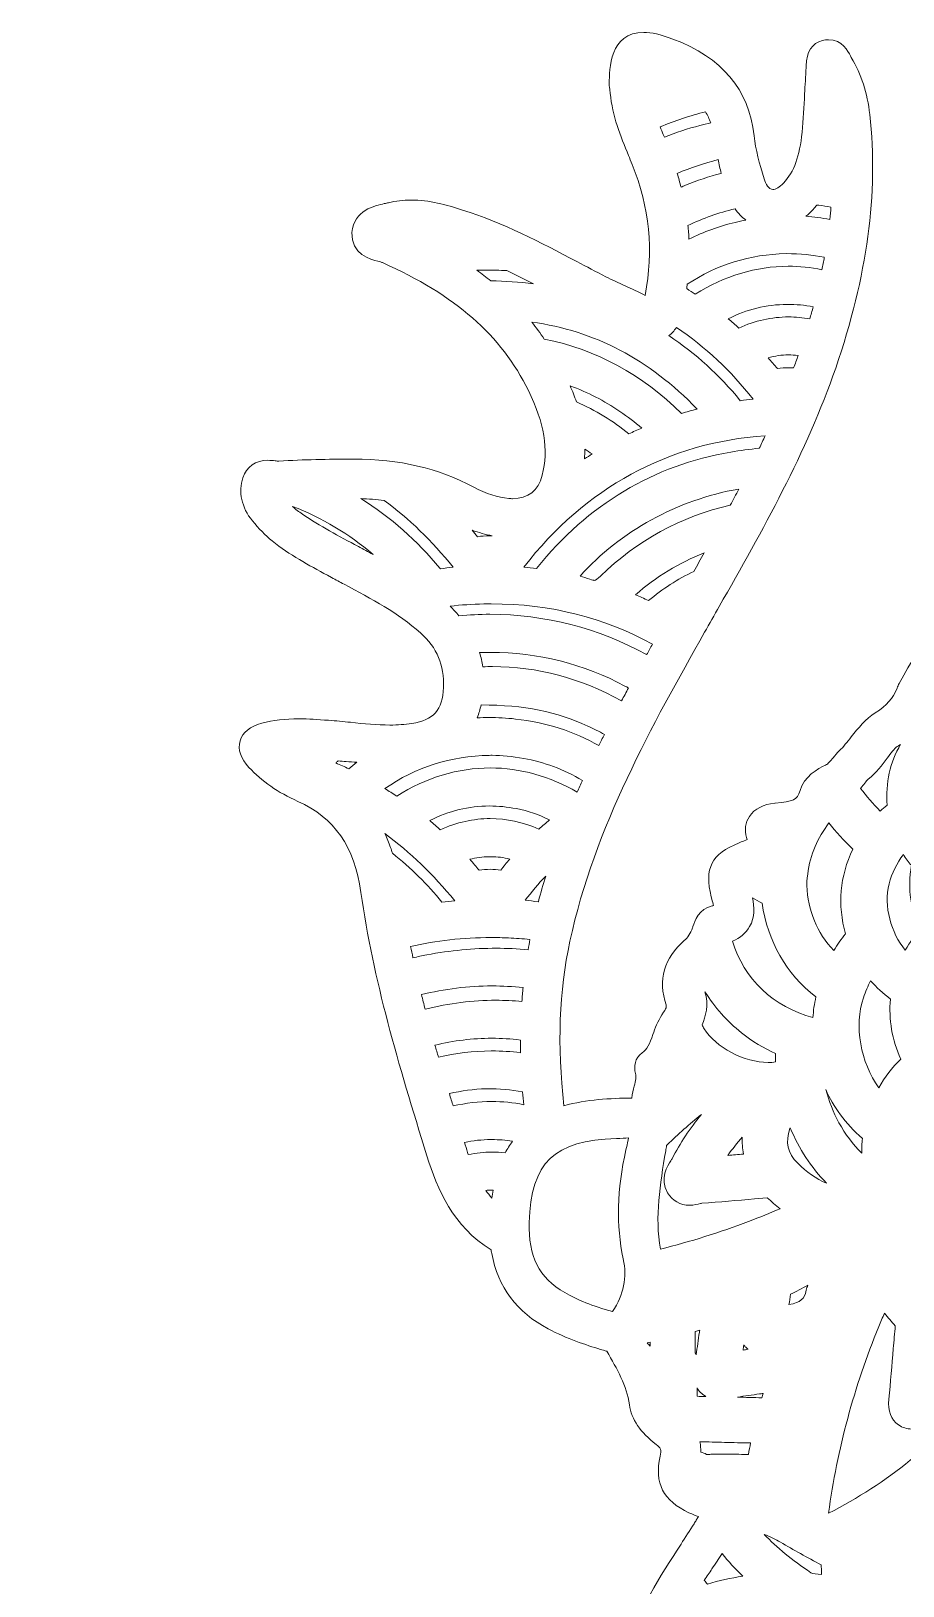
# Model space of a CAD drawing. Extents: x 49 to 1950, y -754 to -246.
# Drawn here: x 531.8 to 650, y -458.7 to -247.9 of the extents above; entities that cross this region are included whole.
import ezdxf

# ---------------------------------------------------------------- set-up
doc = ezdxf.new("R2010")
doc.units = 0
doc.header["$MEASUREMENT"] = 0
doc.layers.add('Layer 1', color=7, linetype='Continuous')

# ---------------------------------------------------------------- blocks, each defined once
blk = doc.blocks.new('block 5')
at = {"layer": 'Layer 1', "lineweight": 0}
for points, knots in [([(978.17, -557.34), (977.96, -554.13), (977.74, -550.8), (977.78, -547.57), (977.87, -540.64), (975.53, -534.43), (970.65, -528.6), (966.19, -523.27), (961.87, -517.65), (957.7, -512.22), (953.68, -506.98), (949.53, -501.57), (945.22, -496.39), (943.99, -494.9), (942.7, -493.43), (941.45, -492.01), (939.05, -489.26), (936.56, -486.43), (934.45, -483.46), (931.73, -479.62), (928.85, -477.04), (925.38, -475.32), (919.06, -472.19), (911.75, -469.9), (903.03, -468.31), (899.55, -467.68), (898.19, -466.64), (897.24, -463.88), (895.85, -459.86), (893.5, -456.38), (891.23, -453.02), (890.4, -451.8), (889.55, -450.54), (888.76, -449.28), (893.21, -447.79), (894.31, -445.78), (893.84, -440.54), (893.81, -440.25), (893.83, -440.05), (894.28, -439.73), (897.02, -437.72), (898.02, -434.92), (898.69, -432.18), (899.65, -428.2), (901.01, -426.55), (903.67, -426.07), (904.63, -425.89), (905.47, -425.53), (906.22, -425.21), (906.37, -425.15), (906.52, -425.08), (906.67, -425.02), (912.74, -422.5), (916.07, -418.62), (916.88, -413.14), (922.02, -409.96), (924.18, -404.8), (925.49, -400.66), (929.12, -389.13), (932.81, -376.81), (934.64, -364.08), (935.48, -358.18), (938.13, -354.47), (942.96, -352.4), (945.65, -351.25), (947.95, -349.65), (949.8, -347.65), (950.86, -346.49), (951.24, -345.34), (950.93, -344.21), (950.62, -343.08), (949.68, -342.27), (948.14, -341.82), (946.58, -341.35), (944.94, -341.14), (942.95, -341.14), (941.65, -341.14), (940.36, -341.23), (939.12, -341.32), (939.12, -341.32), (938.84, -341.34), (938.84, -341.34), (937.86, -341.41), (936.88, -341.5), (935.9, -341.58), (933.77, -341.76), (931.58, -341.94), (929.45, -341.98), (929.36, -341.99), (929.28, -341.99), (929.2, -341.99), (927.11, -341.99), (925.56, -341.49), (924.59, -340.51), (923.71, -339.62), (923.27, -338.27), (923.28, -336.5), (923.3, -333.74), (924.25, -331.53), (926.18, -329.76), (928.59, -327.54), (931.45, -325.83), (934.18, -324.31), (935.27, -323.7), (936.4, -323.11), (937.5, -322.53), (940.76, -320.82), (944.14, -319.05), (947.14, -316.56), (948.5, -315.43), (950.36, -313.6), (950.74, -310.74), (950.81, -310.22), (951.03, -308.63), (949.97, -307.42), (949.27, -306.62), (948.24, -306.22), (946.88, -306.22), (945.51, -306.22), (944.16, -306.15), (942.72, -306.07), (941.5, -306), (940.24, -305.93), (938.98, -305.91), (938.47, -305.91), (937.97, -305.9), (937.47, -305.9), (931.82, -305.9), (925.21, -306.37), (918.99, -309.87), (918.13, -310.35), (917.06, -310.74), (915.7, -311.08), (915.09, -311.23), (914.5, -311.31), (913.96, -311.31), (910.67, -311.31), (909.87, -308.51), (909.69, -306.85), (909.6, -306.02), (909.59, -305.25), (909.65, -304.55), (910.23, -297.88), (913.52, -292.14), (920.3, -285.92), (921, -285.27), (921.84, -284.71), (922.73, -284.13), (923.98, -283.3), (925.27, -282.45), (926.39, -281.23), (928.13, -280.96), (929.64, -280.25), (931, -279.61), (931.78, -279.24), (932.52, -278.9), (933.25, -278.65), (936.1, -277.69), (935.9, -275.7), (935.68, -274.9), (935.27, -273.37), (934.16, -272.39), (932.76, -272.29), (931.3, -271.35), (929.64, -270.9), (927.69, -270.9), (926.87, -270.9), (925.97, -270.98), (924.95, -271.15), (919.13, -272.13), (913.98, -274.73), (909.01, -277.24), (909.01, -277.24), (908.36, -277.57), (908.36, -277.57), (906.94, -278.28), (905.53, -279.03), (904.16, -279.75), (901.52, -281.13), (898.8, -282.56), (896.05, -283.78), (895.63, -281.24), (895.27, -278.56), (895.46, -275.87), (895.79, -271.07), (897.4, -266.69), (898.94, -263.04), (900.53, -259.25), (901.07, -256.02), (900.63, -252.87), (900.42, -251.39), (899.94, -247.94), (896.55, -247.94), (895.82, -247.94), (894.99, -248.1), (893.8, -248.49), (892.82, -248.81), (891.69, -249.2), (890.6, -249.69), (885.21, -252.17), (882.22, -255.87), (881.45, -261.02), (881.13, -263.2), (880.6, -265.49), (879.84, -268.01), (879.63, -268.69), (879.24, -269.42), (878.74, -269.42), (878.59, -269.42), (878.02, -269.35), (877.22, -268.48), (875.8, -266.95), (875.06, -264.95), (874.75, -261.81), (874.58, -260.02), (874.45, -258.17), (874.33, -256.39), (874.24, -255.06), (874.14, -253.7), (874.03, -252.37), (874.03, -252.33), (874.03, -252.29), (874.03, -252.24), (874.06, -249.95), (872.64, -249.3), (871.79, -249.13), (871.59, -249.08), (871.39, -249.06), (871.18, -249.06), (869.56, -249.06), (868.78, -250.33), (868.48, -250.8), (868.45, -250.84), (868.43, -250.88), (868.4, -250.92), (866.86, -253.27), (865.91, -256.02), (865.58, -259.07), (864.28, -270.99), (866.2, -283.44), (871.46, -297.13), (875.48, -307.61), (881.07, -317.42), (886.47, -326.9), (887.26, -328.29), (888.05, -329.68), (888.84, -331.08), (894.68, -341.42), (900.7, -352.52), (904.45, -364.5), (907.34, -373.73), (908.19, -383.27), (907.04, -393.62), (903.91, -392.71), (900.72, -392.59), (897.79, -392.54), (897.79, -392.4), (897.78, -392.26), (897.77, -392.11), (897.7, -390.45), (897.63, -388.73), (896.93, -387.28), (896.07, -385.49), (895.07, -383.59), (893.95, -381.64), (893.23, -380.38), (893.18, -379.77), (893.34, -378.86), (893.37, -378.74), (893.41, -378.56), (893.46, -378.38), (893.67, -377.57), (893.96, -376.45), (893.41, -375.34), (891.66, -371.77), (889.65, -369), (887.26, -366.86), (887.15, -366.77), (886.87, -366.51), (886.73, -366.36), (886.73, -366.35), (886.74, -366.34), (886.74, -366.33), (887.18, -363.82), (887.45, -362.3), (886.71, -360.85), (885.98, -359.41), (884.59, -358.71), (882.28, -357.55), (882.27, -357.54), (882.26, -357.53), (882.25, -357.53), (882.61, -356.01), (882.2, -354.97), (881.78, -354.35), (880.72, -352.8), (878.78, -352.62), (878.15, -352.56), (878.15, -352.56), (877.93, -352.53), (877.93, -352.53), (875.72, -352.33), (875.38, -352.15), (875.08, -351.06), (874.52, -348.99), (872.46, -347.63), (870.82, -347.07), (870.74, -346.98), (870.64, -346.81), (870.56, -346.69), (870.32, -346.3), (870.02, -345.81), (869.49, -345.45), (868.7, -344.92), (868.08, -344.08), (867.42, -343.18), (866.65, -342.14), (865.77, -340.95), (864.49, -340.11), (863.31, -339.33), (862.71, -338.88), (862.33, -338.1), (861.83, -337.08), (861.3, -336.08), (860.79, -335.11), (860.43, -334.43), (860.05, -333.73), (859.71, -333.04), (857.84, -329.38), (854.97, -327.52), (851.18, -327.52), (850.51, -327.52), (849.81, -327.58), (849.09, -327.7), (846.91, -328.06), (844.64, -328.23), (842.15, -328.23), (839.22, -328.23), (836.11, -328), (832.06, -327.48), (831.54, -327.41), (831.01, -327.34), (830.48, -327.25), (833.08, -327.12), (835.71, -326.83), (838.34, -325.98), (844.99, -323.84), (847.92, -318.97), (846.61, -312.27), (844.57, -301.89), (839.27, -293.05), (834.88, -286.51), (834.88, -286.51), (834.85, -286.46), (834.85, -286.46), (833.14, -283.91), (831.37, -281.27), (828.62, -279.29), (826.45, -277.73), (824.21, -276.93), (821.99, -276.93), (819.69, -276.93), (817.42, -277.78), (815.25, -279.45), (814.72, -279.85), (814.22, -280.27), (813.73, -280.68), (812.89, -281.37), (812.11, -282.02), (811.28, -282.55), (811.06, -282.7), (810.83, -282.86), (810.59, -283.03), (810.49, -283.1), (810.37, -283.19), (810.25, -283.28), (810.25, -283.24), (810.26, -283.21), (810.27, -283.17), (810.36, -282.79), (810.45, -282.39), (810.5, -281.97), (810.55, -281.6), (810.6, -281.22), (810.65, -280.85), (811.14, -277.11), (811.64, -273.25), (811.05, -269.27), (810.45, -265.17), (807.88, -262.62), (804.35, -262.62), (802.98, -262.62), (801.53, -263.02), (800.05, -263.8), (798.4, -264.67), (796.98, -265.76), (795.61, -266.81), (795.15, -267.16), (794.69, -267.52), (794.22, -267.86), (791.88, -269.58), (790.66, -269.94), (790.05, -269.94), (789.7, -269.94), (788.63, -269.94), (787.12, -265.7), (787.01, -265.38), (786.9, -265.06), (786.79, -264.75), (786.02, -262.55), (785.22, -260.27), (783.81, -258.17), (781.98, -255.45), (779.79, -254.88), (778.27, -254.88), (777.04, -254.88), (775.77, -255.23), (774.39, -255.96), (770.82, -257.83), (768.41, -260.92), (767, -265.39), (766.25, -267.8), (764.62, -269.2), (761.71, -269.94), (759.53, -270.49), (757.43, -270.76), (755.31, -270.76), (754.06, -270.76), (752.8, -270.66), (751.55, -270.47), (746.89, -269.76), (744.47, -267.82), (743.45, -264), (742.63, -260.95), (740.66, -258.45), (737.42, -256.37), (735.86, -255.36), (734.33, -254.85), (732.88, -254.85), (731.2, -254.85), (728.78, -255.55), (726.81, -258.85), (725.75, -260.64), (725.06, -262.52), (724.4, -264.34), (724.24, -264.78), (724.08, -265.21), (723.92, -265.65), (722.29, -269.95), (721.29, -269.95), (720.96, -269.95), (720.11, -269.95), (718.71, -269.24), (716.79, -267.84), (716.29, -267.48), (715.81, -267.11), (715.3, -266.72), (713.76, -265.53), (712.17, -264.3), (710.25, -263.42), (709.05, -262.87), (707.86, -262.6), (706.7, -262.6), (703.3, -262.6), (700.66, -265.02), (699.99, -268.78), (699.51, -271.43), (699.42, -273.65), (699.72, -275.77), (700.07, -278.23), (700.39, -280.69), (700.67, -283.13), (699.4, -282.43), (698.24, -281.46), (697.03, -280.44), (697.03, -280.44), (696.7, -280.17), (696.7, -280.17), (694.27, -278.14), (691.52, -277.07), (688.75, -277.07), (684.89, -277.07), (681.42, -279.09), (678.97, -282.74), (678.97, -282.74), (678.6, -283.29), (678.6, -283.29), (677.91, -284.33), (677.19, -285.4), (676.45, -286.41), (670.26, -294.9), (666.31, -303.36), (664.4, -312.28), (663.04, -318.63), (665.98, -323.69), (672.27, -325.83), (674.94, -326.74), (677.64, -327.1), (680.31, -327.25), (676.92, -327.9), (673.47, -328.23), (670.04, -328.23), (668.15, -328.23), (666.23, -328.13), (664.34, -327.94), (662.49, -327.74), (660.97, -327.59), (659.68, -327.59), (654.49, -327.59), (652.81, -330.27), (649.49, -336.34), (649.38, -336.55), (649.28, -336.77), (649.19, -336.98), (648.62, -338.42), (647.82, -339.32), (646.24, -340.33), (644.92, -341.16), (643.94, -342.4), (642.98, -343.6), (642.43, -344.29), (641.92, -344.94), (641.36, -345.48), (641.05, -345.79), (640.78, -346.11), (640.53, -346.42), (640.16, -346.88), (639.83, -347.28), (639.5, -347.42), (638.43, -347.9), (636.56, -348.99), (636.04, -350.88), (635.67, -352.17), (635.12, -352.34), (632.67, -352.57), (632.67, -352.57), (632.61, -352.58), (632.61, -352.58), (631.07, -352.72), (629.86, -353.35), (629.18, -354.37), (628.62, -355.2), (628.49, -356.22), (628.8, -357.24), (628.83, -357.35), (628.85, -357.43), (628.87, -357.5), (628.65, -357.61), (628.31, -357.75), (628.06, -357.84), (628.06, -357.84), (627.78, -357.96), (627.78, -357.96), (624.02, -359.47), (623.04, -361.38), (624, -365.26), (624, -365.26), (624.09, -365.61), (624.09, -365.61), (624.16, -365.87), (624.24, -366.21), (624.29, -366.46), (624.24, -366.47), (624.19, -366.49), (624.12, -366.5), (622.32, -366.89), (621.76, -368.56), (621.52, -369.28), (621.49, -369.35), (621.47, -369.42), (621.45, -369.48), (621.18, -370.23), (620.82, -370.79), (620.34, -371.2), (617.63, -373.54), (616.77, -376.55), (617.87, -379.93), (617.94, -380.15), (617.98, -380.25), (617.31, -381.26), (616.73, -382.14), (616.39, -383.09), (616.09, -383.93), (615.65, -385.18), (615.34, -385.96), (614.63, -386.43), (613.64, -387.09), (613.46, -388.31), (613.73, -389.22), (613.85, -389.63), (613.74, -390.14), (613.55, -390.94), (613.43, -391.43), (613.3, -391.96), (613.24, -392.54), (610.27, -392.58), (607.16, -392.73), (604.03, -393.58), (603.1, -385.39), (603.37, -378.06), (604.84, -371.27), (608.16, -355.86), (616.1, -341.81), (623.1, -329.42), (623.76, -328.25), (624.42, -327.08), (625.09, -325.91), (630.9, -315.67), (636.92, -305.08), (640.87, -293.6), (645.16, -281.16), (646.67, -269.92), (645.49, -259.24), (645.17, -256.36), (644.33, -253.76), (642.99, -251.53), (642.95, -251.45), (642.9, -251.37), (642.86, -251.28), (642.56, -250.69), (641.75, -249.1), (639.89, -249.1), (639.62, -249.1), (639.35, -249.13), (639.08, -249.21), (637.64, -249.59), (636.9, -250.74), (636.88, -252.63), (636.88, -252.72), (636.88, -252.8), (636.87, -252.88), (636.79, -254.08), (636.72, -255.29), (636.66, -256.45), (636.57, -258.17), (636.47, -259.94), (636.31, -261.65), (635.99, -264.92), (635.24, -266.98), (633.79, -268.55), (633.29, -269.09), (632.75, -269.41), (632.35, -269.41), (631.8, -269.41), (631.37, -268.66), (631.16, -267.95), (630.54, -265.88), (630.01, -264.01), (629.8, -262.14), (629.09, -255.81), (625.47, -251.52), (618.77, -249.01), (617.11, -248.38), (615.89, -248.11), (614.84, -248.11), (610.2, -248.11), (610.18, -253.13), (610.17, -255.02), (610.17, -255.41), (610.22, -255.77), (610.26, -256.05), (610.27, -256.15), (610.29, -256.26), (610.3, -256.36), (610.59, -259.44), (611.7, -262.16), (612.78, -264.78), (612.94, -265.19), (613.11, -265.59), (613.27, -266), (615.62, -271.86), (616.2, -277.67), (615.04, -283.75), (614.14, -283.29), (613.22, -282.87), (612.34, -282.47), (611.42, -282.05), (610.55, -281.65), (609.7, -281.22), (608.4, -280.55), (607.07, -279.85), (605.79, -279.18), (600.87, -276.59), (595.8, -273.92), (590.28, -272.19), (588.1, -271.5), (585.76, -270.83), (583.29, -270.83), (582.24, -270.83), (581.21, -270.95), (580.23, -271.2), (580.05, -271.24), (579.86, -271.28), (579.67, -271.32), (578.43, -271.59), (575.51, -272.2), (575.29, -275.23), (575.08, -278.2), (577.89, -278.91), (578.81, -279.14), (579.04, -279.19), (579.32, -279.27), (579.44, -279.32), (589.26, -283.67), (595.54, -289.18), (599.21, -296.66), (601.39, -301.1), (601.96, -304.64), (601.07, -308.14), (600.54, -310.21), (599.16, -311.31), (597.07, -311.31), (596.9, -311.31), (596.72, -311.3), (596.54, -311.28), (595.04, -311.16), (593.48, -310.65), (591.79, -309.74), (587.03, -307.19), (581.71, -305.94), (575.53, -305.94), (575.53, -305.94), (575.24, -305.94), (575.24, -305.94), (572.11, -305.96), (568.75, -306.01), (565.36, -306.22), (565.26, -306.22), (565.07, -306.2), (564.89, -306.18), (564.59, -306.15), (564.25, -306.11), (563.89, -306.11), (562.24, -306.11), (561, -306.97), (560.49, -308.47), (559.85, -310.36), (560.32, -312.49), (561.78, -314.31), (562.62, -315.35), (563.53, -316.27), (564.48, -317.04), (566.83, -318.93), (569.44, -320.33), (571.96, -321.69), (571.96, -321.69), (572.52, -321.99), (572.52, -321.99), (573.08, -322.3), (573.65, -322.6), (574.21, -322.9), (577.98, -324.91), (581.53, -326.8), (584.58, -329.51), (586.83, -331.51), (587.82, -333.86), (587.69, -336.91), (587.57, -339.96), (586.36, -341.33), (583.39, -341.78), (582.48, -341.92), (581.51, -341.99), (580.44, -341.99), (578.69, -341.99), (576.93, -341.81), (575.08, -341.62), (574.11, -341.52), (573.11, -341.42), (572.11, -341.35), (570.63, -341.24), (569.4, -341.15), (568.11, -341.15), (566.19, -341.15), (564.59, -341.34), (563.07, -341.75), (561.45, -342.18), (560.46, -342.98), (560.12, -344.14), (559.79, -345.3), (560.19, -346.51), (561.32, -347.73), (563.05, -349.6), (565.28, -351.14), (567.94, -352.33), (572.91, -354.54), (575.63, -358.46), (576.51, -364.67), (578.18, -376.55), (581.55, -387.87), (585.45, -400.38), (586.86, -404.9), (589, -409.94), (594.14, -413.12), (594.15, -413.18), (594.16, -413.25), (594.17, -413.3), (594.19, -413.4), (594.21, -413.5), (594.23, -413.6), (595.08, -418.17), (597.66, -421.6), (601.88, -423.82), (604.41, -425.15), (607.01, -426.01), (608.99, -426.61), (609.12, -426.65), (609.24, -426.68), (609.37, -426.72), (609.52, -426.76), (609.74, -426.82), (609.83, -426.86), (609.83, -426.86), (609.83, -426.86), (609.83, -426.86), (611.23, -429.25), (612.55, -431.51), (612.91, -434.1), (613.19, -436.1), (614.38, -437.86), (616.54, -439.5), (617.12, -439.94), (617.27, -440.21), (617.07, -441.09), (616.25, -444.7), (617.49, -447.13), (620.98, -448.74), (620.98, -448.74), (621.11, -448.79), (621.11, -448.79), (621.44, -448.95), (621.82, -449.13), (622.25, -449.27), (622.15, -449.44), (622.05, -449.6), (621.96, -449.75), (621.87, -449.92), (621.77, -450.08), (621.67, -450.24), (621.09, -451.17), (620.49, -452.08), (619.9, -453), (617.04, -457.42), (614.09, -462), (612.31, -467.25), (612.18, -467.29), (612.01, -467.33), (611.87, -467.36), (611.87, -467.36), (611.75, -467.39), (611.75, -467.39), (610.51, -467.68), (609.24, -467.96), (608.01, -468.24), (604.78, -468.96), (601.44, -469.71), (598.19, -470.7), (597.67, -470.86), (597.14, -471.01), (596.61, -471.17), (588.61, -473.56), (580.34, -476.04), (575.76, -484.81), (575.75, -484.82), (575.74, -484.83), (575.73, -484.84), (575.63, -484.93), (575.51, -485.04), (575.38, -485.18), (566.91, -494.58), (559.09, -504.71), (551.53, -514.52), (547.41, -519.86), (543.14, -525.39), (538.83, -530.72), (534.95, -535.52), (533.21, -540.28), (533.53, -545.28), (533.62, -546.85), (533.47, -548.42), (533.32, -550.09), (533.29, -550.4), (533.26, -550.71), (533.23, -551.02), (532.38, -560.4), (531.78, -569.59), (533.65, -578.73), (533.66, -578.81), (533.66, -578.89), (533.67, -578.97), (533.83, -581.32), (535.13, -581.99), (536.19, -582.14), (536.33, -582.16), (536.48, -582.17), (536.63, -582.17), (538.48, -582.17), (539.35, -580.63), (539.72, -579.97), (539.77, -579.89), (539.81, -579.8), (539.86, -579.73), (541.99, -576.28), (541.67, -572.59), (541.25, -570.12), (540.49, -565.65), (540.96, -561.23), (541.94, -556.03), (544.54, -555.62), (545.81, -553.59), (546.68, -552.2), (546.85, -551.95), (547, -551.69), (547.17, -551.45), (547.92, -550.36), (548.59, -549.21), (549.24, -548.11), (550.35, -546.23), (551.39, -544.45), (552.72, -543.04), (561.02, -534.25), (566.91, -523.9), (571.78, -514.89), (573.37, -511.96), (575.03, -509.01), (576.64, -506.15), (578, -503.72), (579.41, -501.22), (580.77, -498.72), (582.43, -499.84), (584.24, -500.49), (585.83, -500.97), (590.7, -502.46), (595.78, -503.21), (600.91, -503.21), (602.4, -503.21), (603.91, -503.15), (605.42, -503.02), (605.2, -509.58), (605.62, -516.17), (606.02, -522.54), (606.12, -524.19), (606.23, -525.84), (606.32, -527.5), (606.4, -528.87), (606.47, -530.25), (606.55, -531.63), (607.51, -548.84), (608.5, -566.63), (612.31, -583.92), (610.7, -584.46), (609.1, -585.05), (607.55, -585.62), (606.54, -585.99), (605.53, -586.37), (604.52, -586.73), (599.1, -588.65), (593.45, -590.92), (589.25, -595.58), (582.84, -602.67), (578.39, -609.76), (575.63, -617.26), (574.32, -620.84), (573.17, -625.09), (574.61, -629.52), (576.09, -634.08), (577.5, -637.85), (579.58, -641.41), (583.23, -647.69), (587.2, -653.89), (591.04, -659.89), (594.66, -665.54), (598.39, -671.38), (601.84, -677.24), (607.02, -686.05), (613.53, -694), (619.82, -701.69), (622.24, -704.65), (624.74, -707.7), (627.11, -710.75), (633.41, -718.83), (640.09, -725.37), (647.54, -730.77), (654.5, -735.82), (662.44, -738.8), (670.12, -741.68), (670.12, -741.68), (671.72, -742.28), (671.72, -742.28), (681.57, -746), (692.11, -749.76), (703.23, -751.4), (703.23, -751.4), (703.73, -751.48), (703.73, -751.48), (705.66, -751.77), (707.66, -752.06), (709.68, -752.06), (712.72, -752.06), (715.3, -751.36), (717.55, -749.91), (717.56, -749.91), (717.57, -749.92), (717.58, -749.92), (717.96, -749.96), (718.35, -749.98), (718.72, -749.98), (721.01, -749.98), (723.09, -749.19), (724.73, -747.7), (728.57, -744.21), (733.22, -742.41), (737.26, -741.11), (741.16, -739.85), (744.18, -737.42), (746.22, -733.89), (747.75, -731.27), (749.56, -729.27), (751.77, -727.78), (753.69, -726.49), (754.95, -724.95), (755.53, -723.17), (756.1, -724.87), (757.29, -726.35), (759.09, -727.6), (761.46, -729.24), (763.37, -731.35), (764.94, -734.07), (766.91, -737.47), (769.97, -739.9), (773.79, -741.09), (779.42, -742.84), (783.33, -744.91), (786.46, -747.82), (787.46, -748.75), (788.47, -749.27), (789.46, -749.35), (790.99, -749.49), (792.5, -749.99), (794.1, -750.51), (795.59, -751), (797.13, -751.51), (798.79, -751.75), (799.85, -751.91), (800.98, -751.99), (802.13, -751.99), (804.95, -751.99), (807.74, -751.52), (810.33, -751.01), (823.54, -748.41), (836.06, -743.56), (848.18, -738.87), (858.76, -734.78), (868.24, -728.24), (876.36, -719.44), (886.66, -708.27), (896.05, -695.72), (904.32, -684.64), (908.21, -679.44), (911.53, -673.79), (914.73, -668.32), (917.07, -664.33), (919.49, -660.21), (922.09, -656.33), (926.9, -649.18), (930.34, -643.5), (933.27, -637.93), (938.03, -628.83), (937.9, -620.14), (932.84, -611.34), (930.01, -606.42), (927.08, -602.03), (923.86, -597.91), (921.41, -594.77), (918.34, -592.2), (914.74, -590.27), (910.88, -588.2), (906.78, -586.8), (902.81, -585.43), (901.51, -584.99), (900.17, -584.52), (898.86, -584.05), (898.8, -584.03), (898.75, -584.01), (898.71, -583.99), (898.72, -583.95), (898.73, -583.91), (898.74, -583.86), (899.98, -578.36), (900.95, -572.65), (901.63, -566.87), (903.9, -547.44), (905.2, -526.56), (905.59, -503.03), (906.85, -503.2), (908.16, -503.28), (909.56, -503.28), (911.33, -503.28), (913.19, -503.16), (915.59, -502.88), (920.75, -502.3), (925.76, -501.53), (930.23, -498.66), (932.51, -502.83), (934.87, -507.05), (937.15, -511.12), (939.58, -515.47), (942.09, -519.96), (944.52, -524.39), (947.55, -529.95), (951.5, -534.85), (955.32, -539.6), (958.82, -543.94), (962.43, -548.44), (965.21, -553.31), (965.42, -553.66), (965.66, -553.91), (965.81, -554.08), (965.84, -554.1), (965.86, -554.13), (965.89, -554.16), (966.31, -554.65), (967.39, -555.9), (969.1, -556.04), (969.89, -560.25), (970.56, -565.19), (969.75, -570.15), (969.3, -572.89), (969.01, -576.94), (971.69, -580.48), (971.72, -580.52), (971.76, -580.56), (971.79, -580.61), (972.13, -581.08), (972.93, -582.2), (974.42, -582.2), (974.64, -582.2), (974.85, -582.17), (975.06, -582.12), (976.38, -581.82), (977.15, -580.84), (977.34, -579.21), (977.35, -579.15), (977.36, -579.1), (977.36, -579.05), (977.46, -578.4), (977.56, -577.76), (977.66, -577.11), (977.89, -575.6), (978.13, -574.03), (978.29, -572.46), (978.83, -567.35), (978.49, -562.26), (978.17, -557.34)], [0, 0, 0, 0, 1, 1, 1, 2, 2, 2, 3, 3, 3, 4, 4, 4, 5, 5, 5, 6, 6, 6, 7, 7, 7, 8, 8, 8, 9, 9, 9, 10, 10, 10, 11, 11, 11, 12, 12, 12, 13, 13, 13, 14, 14, 14, 15, 15, 15, 16, 16, 16, 17, 17, 17, 18, 18, 18, 19, 19, 19, 20, 20, 20, 21, 21, 21, 22, 22, 22, 23, 23, 23, 24, 24, 24, 25, 25, 25, 26, 26, 26, 27, 27, 27, 28, 28, 28, 29, 29, 29, 30, 30, 30, 31, 31, 31, 32, 32, 32, 33, 33, 33, 34, 34, 34, 35, 35, 35, 36, 36, 36, 37, 37, 37, 38, 38, 38, 39, 39, 39, 40, 40, 40, 41, 41, 41, 42, 42, 42, 43, 43, 43, 44, 44, 44, 45, 45, 45, 46, 46, 46, 47, 47, 47, 48, 48, 48, 49, 49, 49, 50, 50, 50, 51, 51, 51, 52, 52, 52, 53, 53, 53, 54, 54, 54, 55, 55, 55, 56, 56, 56, 57, 57, 57, 58, 58, 58, 59, 59, 59, 60, 60, 60, 61, 61, 61, 62, 62, 62, 63, 63, 63, 64, 64, 64, 65, 65, 65, 66, 66, 66, 67, 67, 67, 68, 68, 68, 69, 69, 69, 70, 70, 70, 71, 71, 71, 72, 72, 72, 73, 73, 73, 74, 74, 74, 75, 75, 75, 76, 76, 76, 77, 77, 77, 78, 78, 78, 79, 79, 79, 80, 80, 80, 81, 81, 81, 82, 82, 82, 83, 83, 83, 84, 84, 84, 85, 85, 85, 86, 86, 86, 87, 87, 87, 88, 88, 88, 89, 89, 89, 90, 90, 90, 91, 91, 91, 92, 92, 92, 93, 93, 93, 94, 94, 94, 95, 95, 95, 96, 96, 96, 97, 97, 97, 98, 98, 98, 99, 99, 99, 100, 100, 100, 101, 101, 101, 102, 102, 102, 103, 103, 103, 104, 104, 104, 105, 105, 105, 106, 106, 106, 107, 107, 107, 108, 108, 108, 109, 109, 109, 110, 110, 110, 111, 111, 111, 112, 112, 112, 113, 113, 113, 114, 114, 114, 115, 115, 115, 116, 116, 116, 117, 117, 117, 118, 118, 118, 119, 119, 119, 120, 120, 120, 121, 121, 121, 122, 122, 122, 123, 123, 123, 124, 124, 124, 125, 125, 125, 126, 126, 126, 127, 127, 127, 128, 128, 128, 129, 129, 129, 130, 130, 130, 131, 131, 131, 132, 132, 132, 133, 133, 133, 134, 134, 134, 135, 135, 135, 136, 136, 136, 137, 137, 137, 138, 138, 138, 139, 139, 139, 140, 140, 140, 141, 141, 141, 142, 142, 142, 143, 143, 143, 144, 144, 144, 145, 145, 145, 146, 146, 146, 147, 147, 147, 148, 148, 148, 149, 149, 149, 150, 150, 150, 151, 151, 151, 152, 152, 152, 153, 153, 153, 154, 154, 154, 155, 155, 155, 156, 156, 156, 157, 157, 157, 158, 158, 158, 159, 159, 159, 160, 160, 160, 161, 161, 161, 162, 162, 162, 163, 163, 163, 164, 164, 164, 165, 165, 165, 166, 166, 166, 167, 167, 167, 168, 168, 168, 169, 169, 169, 170, 170, 170, 171, 171, 171, 172, 172, 172, 173, 173, 173, 174, 174, 174, 175, 175, 175, 176, 176, 176, 177, 177, 177, 178, 178, 178, 179, 179, 179, 180, 180, 180, 181, 181, 181, 182, 182, 182, 183, 183, 183, 184, 184, 184, 185, 185, 185, 186, 186, 186, 187, 187, 187, 188, 188, 188, 189, 189, 189, 190, 190, 190, 191, 191, 191, 192, 192, 192, 193, 193, 193, 194, 194, 194, 195, 195, 195, 196, 196, 196, 197, 197, 197, 198, 198, 198, 199, 199, 199, 200, 200, 200, 201, 201, 201, 202, 202, 202, 203, 203, 203, 204, 204, 204, 205, 205, 205, 206, 206, 206, 207, 207, 207, 208, 208, 208, 209, 209, 209, 210, 210, 210, 211, 211, 211, 212, 212, 212, 213, 213, 213, 214, 214, 214, 215, 215, 215, 216, 216, 216, 217, 217, 217, 218, 218, 218, 219, 219, 219, 220, 220, 220, 221, 221, 221, 222, 222, 222, 223, 223, 223, 224, 224, 224, 225, 225, 225, 226, 226, 226, 227, 227, 227, 228, 228, 228, 229, 229, 229, 230, 230, 230, 231, 231, 231, 232, 232, 232, 233, 233, 233, 234, 234, 234, 235, 235, 235, 236, 236, 236, 237, 237, 237, 238, 238, 238, 239, 239, 239, 240, 240, 240, 241, 241, 241, 242, 242, 242, 243, 243, 243, 244, 244, 244, 245, 245, 245, 246, 246, 246, 247, 247, 247, 248, 248, 248, 249, 249, 249, 250, 250, 250, 251, 251, 251, 252, 252, 252, 253, 253, 253, 254, 254, 254, 255, 255, 255, 256, 256, 256, 257, 257, 257, 258, 258, 258, 259, 259, 259, 260, 260, 260, 261, 261, 261, 262, 262, 262, 263, 263, 263, 264, 264, 264, 265, 265, 265, 266, 266, 266, 267, 267, 267, 268, 268, 268, 269, 269, 269, 270, 270, 270, 271, 271, 271, 272, 272, 272, 273, 273, 273, 274, 274, 274, 275, 275, 275, 276, 276, 276, 277, 277, 277, 278, 278, 278, 279, 279, 279, 280, 280, 280, 281, 281, 281, 282, 282, 282, 283, 283, 283, 284, 284, 284, 285, 285, 285, 286, 286, 286, 287, 287, 287, 288, 288, 288, 289, 289, 289, 290, 290, 290, 291, 291, 291, 292, 292, 292, 293, 293, 293, 294, 294, 294, 295, 295, 295, 296, 296, 296, 297, 297, 297, 298, 298, 298, 299, 299, 299, 300, 300, 300, 301, 301, 301, 302, 302, 302, 303, 303, 303, 304, 304, 304, 305, 305, 305, 306, 306, 306, 307, 307, 307, 308, 308, 308, 309, 309, 309, 310, 310, 310, 311, 311, 311, 312, 312, 312, 313, 313, 313, 314, 314, 314, 315, 315, 315, 316, 316, 316, 317, 317, 317, 318, 318, 318, 319, 319, 319, 320, 320, 320, 321, 321, 321, 322, 322, 322, 323, 323, 323, 324, 324, 324, 325, 325, 325, 326, 326, 326, 327, 327, 327, 328, 328, 328, 329, 329, 329, 330, 330, 330, 331, 331, 331, 332, 332, 332, 333, 333, 333, 334, 334, 334, 335, 335, 335, 336, 336, 336, 337, 337, 337, 338, 338, 338, 339, 339, 339, 340, 340, 340, 341, 341, 341, 342, 342, 342, 343, 343, 343, 344, 344, 344, 345, 345, 345, 346, 346, 346, 347, 347, 347, 348, 348, 348, 349, 349, 349, 350, 350, 350, 351, 351, 351, 352, 352, 352, 353, 353, 353, 354, 354, 354, 355, 355, 355, 356, 356, 356, 357, 357, 357, 358, 358, 358, 359, 359, 359, 360, 360, 360, 361, 361, 361, 362, 362, 362, 363, 363, 363, 364, 364, 364, 365, 365, 365, 366, 366, 366, 367, 367, 367, 368, 368, 368, 369, 369, 369, 370, 370, 370, 371, 371, 371, 372, 372, 372, 373, 373, 373, 374, 374, 374, 375, 375, 375, 376, 376, 376, 377, 377, 377, 378, 378, 378, 379, 379, 379, 380, 380, 380, 381, 381, 381, 382, 382, 382, 383, 383, 383, 384, 384, 384, 384]), ([(623.23, -258.86), (623.5, -259.33), (623.73, -259.84), (623.93, -260.37), (623.44, -260.49), (622.94, -260.61), (622.46, -260.73), (620.83, -261.15), (619.21, -261.68), (617.64, -262.3), (617.59, -262.19), (617.54, -262.07), (617.49, -261.96), (617.35, -261.62), (617.21, -261.28), (617.07, -260.92), (619.08, -260.08), (621.14, -259.39), (623.23, -258.86)], [0, 0, 0, 0, 1, 1, 1, 2, 2, 2, 3, 3, 3, 4, 4, 4, 5, 5, 5, 6, 6, 6, 6]), ([(625.35, -267.22), (623.69, -267.65), (622.06, -268.19), (620.49, -268.84), (620.29, -268.92), (620.1, -269), (619.9, -269.09), (619.74, -268.47), (619.57, -267.84), (619.39, -267.22), (621.19, -266.46), (623.04, -265.84), (624.92, -265.36), (625.05, -265.96), (625.19, -266.58), (625.35, -267.22)], [0, 0, 0, 0, 1, 1, 1, 2, 2, 2, 3, 3, 3, 4, 4, 4, 5, 5, 5, 5]), ([(637.81, -272.1), (637.99, -271.91), (638.15, -271.71), (638.31, -271.51), (638.41, -271.52), (638.51, -271.53), (638.6, -271.54), (639.14, -271.61), (639.68, -271.69), (640.23, -271.78), (640.18, -272.34), (640.13, -272.9), (640.07, -273.45), (639.01, -273.26), (637.93, -273.12), (636.84, -273.04), (637.18, -272.76), (637.5, -272.45), (637.81, -272.1)], [0, 0, 0, 0, 1, 1, 1, 2, 2, 2, 3, 3, 3, 4, 4, 4, 5, 5, 5, 6, 6, 6, 6]), ([(627.22, -272.04), (627.65, -272.64), (628.14, -273.15), (628.69, -273.56), (628.21, -273.65), (627.74, -273.75), (627.26, -273.86), (625.09, -274.36), (622.99, -275.13), (620.98, -276.15), (620.95, -275.53), (620.9, -274.91), (620.83, -274.29), (622.88, -273.3), (625.02, -272.54), (627.22, -272.04)], [0, 0, 0, 0, 1, 1, 1, 2, 2, 2, 3, 3, 3, 4, 4, 4, 5, 5, 5, 5]), ([(634.14, -278.1), (636.1, -278.12), (637.76, -278.27), (639.33, -278.58), (639.23, -279.15), (639.12, -279.72), (639, -280.29), (637.49, -279.97), (635.96, -279.81), (634.44, -279.81), (630.1, -279.81), (625.76, -281.12), (621.84, -283.61), (621.46, -283.35), (621.07, -283.09), (620.67, -282.84), (620.7, -282.64), (620.72, -282.45), (620.75, -282.25), (624.75, -279.59), (629.25, -278.19), (634.14, -278.1)], [0, 0, 0, 0, 1, 1, 1, 2, 2, 2, 3, 3, 3, 4, 4, 4, 5, 5, 5, 6, 6, 6, 7, 7, 7, 7]), ([(594.1, -281.79), (593.49, -281.3), (592.86, -280.81), (592.21, -280.34), (592.55, -280.34), (592.88, -280.34), (593.21, -280.34), (594.34, -280.34), (595.34, -280.36), (596.28, -280.39), (597.48, -280.98), (598.69, -281.59), (599.91, -282.21), (598, -281.94), (596.06, -281.8), (594.1, -281.79)], [0, 0, 0, 0, 1, 1, 1, 2, 2, 2, 3, 3, 3, 4, 4, 4, 5, 5, 5, 5]), ([(637.36, -286.95), (636.4, -286.77), (635.43, -286.68), (634.47, -286.68), (632.22, -286.68), (629.95, -287.18), (627.72, -288.19), (627.24, -287.73), (626.77, -287.31), (626.31, -286.93), (628.82, -285.65), (631.49, -285), (634.27, -284.98), (635.5, -284.98), (636.68, -285.08), (637.82, -285.3), (637.67, -285.85), (637.52, -286.4), (637.36, -286.95)], [0, 0, 0, 0, 1, 1, 1, 2, 2, 2, 3, 3, 3, 4, 4, 4, 5, 5, 5, 6, 6, 6, 6]), ([(601.35, -289.67), (600.82, -288.88), (600.25, -288.11), (599.66, -287.37), (608.18, -288.54), (615.57, -292.43), (622.08, -299.16), (621.37, -299.34), (620.66, -299.54), (619.96, -299.77), (614.64, -294.49), (608.39, -291.1), (601.35, -289.67)], [0, 0, 0, 0, 1, 1, 1, 2, 2, 2, 3, 3, 3, 4, 4, 4, 4]), ([(629.66, -297.8), (629.09, -297.86), (628.51, -297.94), (627.94, -298.03), (625.12, -294.58), (621.86, -291.62), (618.26, -289.21), (618.63, -288.96), (618.97, -288.6), (619.27, -288.09), (623.22, -290.76), (626.7, -294.01), (629.66, -297.8)], [0, 0, 0, 0, 1, 1, 1, 2, 2, 2, 3, 3, 3, 4, 4, 4, 4]), ([(635.17, -293.59), (634.94, -293.57), (634.71, -293.56), (634.48, -293.56), (633.98, -293.56), (633.48, -293.6), (632.97, -293.68), (632.56, -293.17), (632.13, -292.68), (631.71, -292.2), (632.63, -291.95), (633.55, -291.83), (634.46, -291.83), (634.89, -291.83), (635.33, -291.86), (635.77, -291.91), (635.58, -292.47), (635.38, -293.03), (635.17, -293.59)], [0, 0, 0, 0, 1, 1, 1, 2, 2, 2, 3, 3, 3, 4, 4, 4, 5, 5, 5, 6, 6, 6, 6]), ([(605.71, -298.2), (605.47, -297.48), (605.19, -296.75), (604.86, -296.01), (607.23, -296.88), (609.49, -298.04), (611.61, -299.48), (612.67, -300.2), (613.66, -300.95), (614.57, -301.74), (613.99, -301.99), (613.4, -302.25), (612.82, -302.52), (610.67, -300.76), (608.29, -299.31), (605.71, -298.2)], [0, 0, 0, 0, 1, 1, 1, 2, 2, 2, 3, 3, 3, 4, 4, 4, 5, 5, 5, 5]), ([(631.31, -302.78), (631.05, -303.35), (630.78, -303.91), (630.51, -304.48), (629.22, -304.6), (627.93, -304.77), (626.64, -304.99), (616.18, -306.77), (607.32, -312.07), (600.31, -320.75), (599.74, -320.69), (599.16, -320.64), (598.59, -320.59), (606.93, -309.82), (618.17, -303.7), (631.31, -302.78)], [0, 0, 0, 0, 1, 1, 1, 2, 2, 2, 3, 3, 3, 4, 4, 4, 5, 5, 5, 5]), ([(607.85, -305.25), (607.51, -305.46), (607.16, -305.68), (606.82, -305.91), (606.84, -305.47), (606.85, -305.02), (606.84, -304.58), (607.19, -304.79), (607.52, -305.02), (607.85, -305.25)], [0, 0, 0, 0, 1, 1, 1, 2, 2, 2, 3, 3, 3, 3]), ([(587.29, -320.83), (587.27, -320.81), (587.24, -320.77), (587.2, -320.73), (584.15, -317.01), (580.53, -313.83), (576.5, -311.3), (577.53, -311.33), (578.59, -311.41), (579.67, -311.54), (583.01, -313.99), (586.13, -317.03), (588.99, -320.59), (588.42, -320.65), (587.86, -320.73), (587.29, -320.83)], [0, 0, 0, 0, 1, 1, 1, 2, 2, 2, 3, 3, 3, 4, 4, 4, 5, 5, 5, 5]), ([(626.58, -312.19), (619.96, -313.69), (613.88, -317), (608.98, -321.8), (608.59, -322.18), (608.31, -322.38), (608.14, -322.38), (608.06, -322.38), (607.88, -322.36), (607.54, -322.23), (607.1, -322.07), (606.65, -321.93), (606.21, -321.81), (611.76, -315.66), (619.35, -311.5), (627.74, -310), (627.36, -310.74), (626.97, -311.47), (626.58, -312.19)], [0, 0, 0, 0, 1, 1, 1, 2, 2, 2, 3, 3, 3, 4, 4, 4, 5, 5, 5, 6, 6, 6, 6]), ([(576.15, -317.79), (573.48, -316.38), (570.96, -315.05), (568.58, -313.42), (568.07, -313.07), (567.62, -312.72), (567.24, -312.36), (571.22, -313.9), (574.9, -316.09), (578.16, -318.86), (577.49, -318.5), (576.81, -318.14), (576.15, -317.79)], [0, 0, 0, 0, 1, 1, 1, 2, 2, 2, 3, 3, 3, 4, 4, 4, 4]), ([(594.3, -316.35), (594.15, -316.34), (594, -316.34), (593.84, -316.34), (593.34, -316.34), (592.83, -316.38), (592.32, -316.47), (592.07, -316.16), (591.83, -315.87), (591.58, -315.57), (592.48, -315.9), (593.39, -316.16), (594.3, -316.35)], [0, 0, 0, 0, 1, 1, 1, 2, 2, 2, 3, 3, 3, 4, 4, 4, 4]), ([(621.63, -321.16), (619.44, -322.22), (617.38, -323.55), (615.48, -325.13), (614.9, -324.84), (614.32, -324.57), (613.73, -324.33), (616.49, -321.91), (619.64, -320), (623.04, -318.66), (622.57, -319.5), (622.1, -320.33), (621.63, -321.16)], [0, 0, 0, 0, 1, 1, 1, 2, 2, 2, 3, 3, 3, 4, 4, 4, 4]), ([(616.03, -331.05), (615.76, -331.52), (615.5, -331.98), (615.24, -332.45), (608.75, -328.87), (601.44, -326.98), (593.99, -326.98), (592.59, -326.98), (591.19, -327.05), (589.79, -327.18), (589.41, -326.73), (589.01, -326.3), (588.58, -325.87), (590.08, -325.71), (591.61, -325.61), (593.15, -325.58), (593.49, -325.58), (593.83, -325.57), (594.17, -325.57), (602.2, -325.57), (609.55, -327.41), (616.03, -331.05)], [0, 0, 0, 0, 1, 1, 1, 2, 2, 2, 3, 3, 3, 4, 4, 4, 5, 5, 5, 6, 6, 6, 7, 7, 7, 7]), ([(611.84, -338.72), (606.29, -335.63), (600.41, -334.07), (594.34, -334.07), (593.91, -334.07), (593.47, -334.08), (593.03, -334.09), (592.94, -333.44), (592.79, -332.8), (592.6, -332.17), (593.1, -332.15), (593.6, -332.14), (594.1, -332.14), (600.45, -332.14), (606.74, -333.71), (612.3, -336.7), (612.46, -336.78), (612.62, -336.87), (612.78, -336.96), (612.47, -337.54), (612.15, -338.13), (611.84, -338.72)], [0, 0, 0, 0, 1, 1, 1, 2, 2, 2, 3, 3, 3, 4, 4, 4, 5, 5, 5, 6, 6, 6, 7, 7, 7, 7]), ([(608.76, -344.78), (605.37, -342.83), (601.57, -341.61), (597.44, -341.17), (596.24, -341.04), (595.04, -340.97), (593.88, -340.97), (593.34, -340.97), (592.81, -340.98), (592.28, -341.01), (592.49, -340.43), (592.65, -339.84), (592.79, -339.26), (598.68, -339.29), (603.04, -340.16), (607.27, -342.13), (608.05, -342.49), (608.8, -342.87), (609.51, -343.26), (609.26, -343.76), (609.01, -344.27), (608.76, -344.78)], [0, 0, 0, 0, 1, 1, 1, 2, 2, 2, 3, 3, 3, 4, 4, 4, 5, 5, 5, 6, 6, 6, 7, 7, 7, 7]), ([(644.82, -349.86), (644.97, -349.67), (645.18, -349.41), (645.26, -349.34), (646.38, -348.47), (647.16, -347.41), (647.84, -346.48), (648.33, -345.82), (648.83, -345.14), (649.22, -344.9), (649.37, -344.81), (649.52, -344.71), (649.67, -344.61), (648.24, -347.03), (647.63, -349.82), (647.86, -352.86), (647.5, -353.12), (647.19, -353.4), (646.92, -353.65), (645.92, -352.66), (645.03, -351.63), (644.24, -350.57), (644.46, -350.32), (644.65, -350.08), (644.82, -349.86)], [0, 0, 0, 0, 1, 1, 1, 2, 2, 2, 3, 3, 3, 4, 4, 4, 5, 5, 5, 6, 6, 6, 7, 7, 7, 8, 8, 8, 8]), ([(574.84, -347.91), (574.29, -347.65), (573.71, -347.39), (573.09, -347.13), (573.2, -347.04), (573.3, -346.95), (573.4, -346.86), (573.76, -346.89), (574.12, -346.92), (574.48, -346.94), (574.97, -346.97), (575.46, -347), (575.96, -347.03), (575.58, -347.32), (575.21, -347.61), (574.84, -347.91)], [0, 0, 0, 0, 1, 1, 1, 2, 2, 2, 3, 3, 3, 4, 4, 4, 5, 5, 5, 5]), ([(593.91, -346.1), (594.04, -346.09), (594.16, -346.09), (594.29, -346.09), (595.58, -346.09), (596.98, -346.23), (598.57, -346.51), (601.33, -347), (603.96, -347.98), (606.55, -349.49), (606.31, -350.02), (606.07, -350.55), (605.84, -351.09), (602.14, -348.93), (598.08, -347.8), (594.03, -347.8), (589.65, -347.8), (585.29, -349.12), (581.36, -351.62), (580.82, -351.27), (580.28, -350.93), (579.75, -350.61), (583.92, -347.69), (588.67, -346.18), (593.91, -346.1)], [0, 0, 0, 0, 1, 1, 1, 2, 2, 2, 3, 3, 3, 4, 4, 4, 5, 5, 5, 6, 6, 6, 7, 7, 7, 8, 8, 8, 8]), ([(600.64, -356.09), (598.45, -355.15), (596.23, -354.67), (594.03, -354.67), (591.77, -354.67), (589.5, -355.17), (587.25, -356.18), (586.81, -355.78), (586.33, -355.36), (585.83, -354.94), (588.43, -353.62), (591.14, -352.96), (593.92, -352.96), (595.11, -352.96), (596.35, -353.08), (597.58, -353.32), (599.16, -353.62), (600.65, -354.13), (602.06, -354.85), (601.57, -355.26), (601.1, -355.67), (600.64, -356.09)], [0, 0, 0, 0, 1, 1, 1, 2, 2, 2, 3, 3, 3, 4, 4, 4, 5, 5, 5, 6, 6, 6, 7, 7, 7, 7]), ([(639.17, -356.41), (639.17, -356.41), (639.93, -355.24), (639.93, -355.24), (640.89, -356.49), (641.99, -357.68), (643.21, -358.8), (641.41, -362.51), (641.08, -366.37), (642.22, -370.29), (641.61, -371.01), (641.07, -371.77), (640.61, -372.56), (638.33, -370.12), (637.1, -367.16), (636.94, -363.73), (637.07, -360.91), (637.8, -358.51), (639.17, -356.41)], [0, 0, 0, 0, 1, 1, 1, 2, 2, 2, 3, 3, 3, 4, 4, 4, 5, 5, 5, 6, 6, 6, 6]), ([(580.52, -358.59), (580.29, -357.94), (580.04, -357.32), (579.76, -356.71), (583.15, -359.2), (586.3, -362.23), (589.22, -365.81), (588.64, -365.87), (588.07, -365.93), (587.49, -366), (585.52, -363.57), (583.26, -361.34), (580.78, -359.37), (580.69, -359.09), (580.61, -358.84), (580.52, -358.59)], [0, 0, 0, 0, 1, 1, 1, 2, 2, 2, 3, 3, 3, 4, 4, 4, 5, 5, 5, 5]), ([(596.69, -360.15), (596.26, -360.65), (595.84, -361.15), (595.45, -361.66), (594.97, -361.58), (594.49, -361.54), (594.02, -361.54), (593.52, -361.54), (593.02, -361.58), (592.52, -361.67), (592.12, -361.16), (591.7, -360.67), (591.26, -360.18), (592.13, -359.95), (592.99, -359.85), (593.87, -359.85), (593.87, -359.85), (594.12, -359.84), (594.18, -359.84), (595.02, -359.84), (595.85, -359.94), (596.69, -360.15)], [0, 0, 0, 0, 1, 1, 1, 2, 2, 2, 3, 3, 3, 4, 4, 4, 5, 5, 5, 6, 6, 6, 7, 7, 7, 7]), ([(651.14, -361), (650.57, -364.25), (651.04, -367.1), (652.53, -369.49), (651.68, -370.4), (650.93, -371.4), (650.31, -372.5), (648.35, -370.18), (647.36, -366.51), (648.12, -363.53), (648.5, -362.05), (649.14, -360.71), (650.05, -359.54), (650.37, -360.05), (650.74, -360.54), (651.14, -361)], [0, 0, 0, 0, 1, 1, 1, 2, 2, 2, 3, 3, 3, 4, 4, 4, 5, 5, 5, 5]), ([(601.55, -362.46), (601.2, -363.6), (600.87, -364.75), (600.57, -365.9), (600.56, -365.91), (600.55, -365.93), (600.54, -365.94), (599.94, -365.86), (599.35, -365.79), (598.77, -365.74), (599.64, -364.61), (600.57, -363.52), (601.55, -362.46)], [0, 0, 0, 0, 1, 1, 1, 2, 2, 2, 3, 3, 3, 4, 4, 4, 4]), ([(629.2, -369.31), (629.92, -368.04), (629.86, -366.65), (629.59, -365.41), (630.02, -365.67), (630.45, -365.9), (630.89, -366.11), (631.67, -371.36), (634.12, -375.63), (638.19, -378.84), (637.98, -379.78), (637.84, -380.72), (637.79, -381.64), (632.52, -380.26), (628.37, -376.37), (626.9, -371.29), (627.93, -370.85), (628.71, -370.19), (629.2, -369.31)], [0, 0, 0, 0, 1, 1, 1, 2, 2, 2, 3, 3, 3, 4, 4, 4, 5, 5, 5, 6, 6, 6, 6]), ([(594.85, -372.24), (591.81, -372.24), (588.64, -372.54), (585.42, -373.14), (584.8, -373.26), (584.18, -373.39), (583.56, -373.53), (583.45, -373.01), (583.34, -372.5), (583.24, -372), (586.7, -371.2), (590.36, -370.79), (594.15, -370.79), (594.93, -370.79), (595.73, -370.81), (596.53, -370.84), (597.49, -370.88), (598.46, -370.95), (599.42, -371.05), (599.33, -371.52), (599.25, -371.98), (599.17, -372.44), (597.75, -372.31), (596.3, -372.24), (594.85, -372.24)], [0, 0, 0, 0, 1, 1, 1, 2, 2, 2, 3, 3, 3, 4, 4, 4, 5, 5, 5, 6, 6, 6, 7, 7, 7, 8, 8, 8, 8]), ([(644.63, -378.96), (644.92, -378.12), (645.24, -377.35), (645.6, -376.64), (646.38, -377.55), (647.28, -378.38), (648.3, -379.12), (648.03, -381.9), (648.5, -384.63), (649.71, -387.26), (648.53, -388.4), (647.53, -389.69), (646.71, -391.14), (644.27, -387.74), (643.31, -382.74), (644.63, -378.96)], [0, 0, 0, 0, 1, 1, 1, 2, 2, 2, 3, 3, 3, 4, 4, 4, 5, 5, 5, 5]), ([(585.21, -380.49), (585.03, -379.82), (584.87, -379.17), (584.71, -378.53), (587.84, -377.74), (591.05, -377.35), (594.29, -377.35), (595.69, -377.35), (597.1, -377.42), (598.49, -377.57), (598.43, -378.2), (598.37, -378.83), (598.33, -379.46), (597.16, -379.35), (595.98, -379.29), (594.8, -379.29), (591.7, -379.29), (588.48, -379.69), (585.21, -380.49)], [0, 0, 0, 0, 1, 1, 1, 2, 2, 2, 3, 3, 3, 4, 4, 4, 5, 5, 5, 6, 6, 6, 6]), ([(623.15, -378.13), (624.45, -380.24), (626.12, -382.12), (628.09, -383.7), (629.55, -384.86), (631.1, -385.8), (632.71, -386.49), (632.69, -386.87), (632.69, -387.25), (632.72, -387.65), (632.4, -387.7), (632.06, -387.72), (631.71, -387.72), (628.48, -387.72), (624.6, -385.68), (623.05, -383.17), (622.94, -382.99), (622.84, -382.81), (622.76, -382.62), (623.24, -381.49), (623.69, -379.93), (623.15, -378.13)], [0, 0, 0, 0, 1, 1, 1, 2, 2, 2, 3, 3, 3, 4, 4, 4, 5, 5, 5, 6, 6, 6, 7, 7, 7, 7]), ([(586.54, -385.38), (589.06, -384.76), (591.65, -384.44), (594.25, -384.44), (595.55, -384.44), (596.84, -384.52), (598.12, -384.68), (598.12, -385.25), (598.13, -385.83), (598.14, -386.4), (596.86, -386.24), (595.56, -386.16), (594.25, -386.16), (594.25, -386.16), (594.17, -386.16), (594.17, -386.16), (591.72, -386.17), (589.32, -386.46), (587.02, -387.02), (586.85, -386.46), (586.7, -385.92), (586.54, -385.38)], [0, 0, 0, 0, 1, 1, 1, 2, 2, 2, 3, 3, 3, 4, 4, 4, 5, 5, 5, 6, 6, 6, 7, 7, 7, 7]), ([(594.23, -393.01), (592.48, -393.01), (590.73, -393.22), (589.01, -393.62), (588.84, -393.09), (588.67, -392.52), (588.49, -391.94), (590.13, -391.55), (591.79, -391.33), (593.47, -391.29), (593.47, -391.29), (593.61, -391.29), (593.61, -391.29), (595.24, -391.29), (596.85, -391.43), (598.42, -391.7), (598.48, -392.28), (598.53, -392.86), (598.6, -393.44), (597.16, -393.15), (595.7, -393.01), (594.23, -393.01)], [0, 0, 0, 0, 1, 1, 1, 2, 2, 2, 3, 3, 3, 4, 4, 4, 5, 5, 5, 6, 6, 6, 7, 7, 7, 7]), ([(644.51, -398.03), (644.43, -398.68), (644.39, -399.34), (644.4, -400), (643.2, -398.8), (642.17, -397.44), (641.31, -395.88), (640.53, -394.47), (639.94, -392.98), (639.55, -391.4), (640.51, -393.73), (642.15, -395.92), (644.51, -398.03)], [0, 0, 0, 0, 1, 1, 1, 2, 2, 2, 3, 3, 3, 4, 4, 4, 4]), ([(617.1, -413.02), (616.33, -408.62), (617.06, -404.27), (617.82, -399.7), (617.86, -399.46), (617.9, -399.22), (617.94, -398.99), (617.94, -398.99), (618.04, -398.89), (618.04, -398.89), (619.5, -397.45), (621.04, -396.07), (622.66, -394.76), (621.1, -396.65), (619.79, -398.64), (618.69, -400.78), (618.65, -400.85), (618.6, -400.93), (618.53, -401.03), (618.1, -401.69), (616.94, -403.46), (618.08, -405.38), (618.72, -406.45), (619.81, -407.07), (621.08, -407.07), (621.68, -407.07), (622.2, -406.93), (622.52, -406.85), (622.59, -406.84), (622.66, -406.82), (622.72, -406.8), (625.12, -406.63), (627.53, -406.42), (629.87, -406.21), (629.87, -406.21), (631.6, -406.06), (631.6, -406.06), (632.16, -406.59), (632.74, -407.08), (633.35, -407.54), (632, -408.12), (630.59, -408.69), (629.07, -409.27), (625.14, -410.76), (621.12, -412.02), (617.1, -413.02)], [0, 0, 0, 0, 1, 1, 1, 2, 2, 2, 3, 3, 3, 4, 4, 4, 5, 5, 5, 6, 6, 6, 7, 7, 7, 8, 8, 8, 9, 9, 9, 10, 10, 10, 11, 11, 11, 12, 12, 12, 13, 13, 13, 14, 14, 14, 15, 15, 15, 15]), ([(596.06, -399.98), (595.46, -399.91), (594.85, -399.87), (594.25, -399.87), (593.19, -399.87), (592.12, -399.99), (591.05, -400.21), (591.02, -400.12), (590.99, -400.02), (590.96, -399.92), (590.82, -399.47), (590.68, -399.01), (590.54, -398.55), (591.71, -398.31), (592.91, -398.18), (594.13, -398.17), (594.13, -398.17), (594.28, -398.17), (594.28, -398.17), (595.19, -398.17), (596.12, -398.25), (597.05, -398.4), (596.67, -398.91), (596.35, -399.44), (596.06, -399.98)], [0, 0, 0, 0, 1, 1, 1, 2, 2, 2, 3, 3, 3, 4, 4, 4, 5, 5, 5, 6, 6, 6, 7, 7, 7, 8, 8, 8, 8]), ([(612.51, -399.24), (612.51, -399.24), (612.44, -399.54), (612.44, -399.54), (611.21, -404.95), (611.08, -409.8), (612.07, -414.34), (612.61, -416.87), (612.15, -419.16), (610.6, -421.49), (607.88, -420.72), (605.87, -419.92), (604.13, -418.91), (600.66, -416.91), (599.17, -413.98), (599.32, -409.41), (599.58, -401.26), (602.67, -398.28), (611.14, -398.03), (611.78, -398.01), (612.34, -397.97), (612.8, -397.94), (612.72, -398.34), (612.61, -398.8), (612.51, -399.24)], [0, 0, 0, 0, 1, 1, 1, 2, 2, 2, 3, 3, 3, 4, 4, 4, 5, 5, 5, 6, 6, 6, 7, 7, 7, 8, 8, 8, 8]), ([(628.36, -400.13), (627.65, -400.19), (626.95, -400.25), (626.25, -400.31), (626.85, -399.45), (627.51, -398.63), (628.21, -397.84), (628.18, -398.61), (628.22, -399.38), (628.36, -400.13)], [0, 0, 0, 0, 1, 1, 1, 2, 2, 2, 3, 3, 3, 3]), ([(635.73, -401.39), (634.33, -399.96), (634.01, -398.55), (634.67, -396.67), (634.68, -396.63), (634.69, -396.6), (634.71, -396.57), (635.9, -399.43), (637.53, -401.93), (639.63, -404.1), (638.21, -403.49), (636.91, -402.58), (635.73, -401.39)], [0, 0, 0, 0, 1, 1, 1, 2, 2, 2, 3, 3, 3, 4, 4, 4, 4]), ([(594.24, -406.1), (593.96, -405.77), (593.69, -405.42), (593.43, -405.06), (593.69, -405.04), (593.94, -405.03), (594.2, -405.03), (594.2, -405.03), (594.37, -405.03), (594.41, -405.03), (594.35, -405.38), (594.29, -405.74), (594.24, -406.1)], [0, 0, 0, 0, 1, 1, 1, 2, 2, 2, 3, 3, 3, 4, 4, 4, 4]), ([(634.54, -420.53), (634.61, -420.08), (634.68, -419.61), (634.76, -419.14), (635.52, -418.75), (636.3, -418.35), (637.09, -417.91), (637.01, -418.11), (636.93, -418.34), (636.88, -418.58), (636.61, -419.83), (636.15, -420.23), (634.54, -420.53)], [0, 0, 0, 0, 1, 1, 1, 2, 2, 2, 3, 3, 3, 4, 4, 4, 4]), ([(649.4, -436.85), (649.92, -437.21), (650.54, -437.4), (651.18, -437.4), (651.18, -437.4), (651.18, -437.4), (651.18, -437.4), (652.08, -437.4), (652.83, -437.03), (653.19, -436.86), (655.75, -435.61), (658.1, -434.11), (660.25, -432.36), (654.68, -439.23), (647.86, -444.75), (639.9, -448.82), (641.08, -440.14), (643.37, -431.63), (646.72, -423.49), (646.97, -422.9), (647.22, -422.3), (647.49, -421.69), (647.95, -422.3), (648.43, -422.87), (648.95, -423.41), (648.86, -424.43), (648.77, -425.46), (648.68, -426.49), (648.49, -428.73), (648.3, -431.05), (648.07, -433.35), (647.91, -434.94), (648.36, -436.12), (649.4, -436.85)], [0, 0, 0, 0, 1, 1, 1, 2, 2, 2, 3, 3, 3, 4, 4, 4, 5, 5, 5, 6, 6, 6, 7, 7, 7, 8, 8, 8, 9, 9, 9, 10, 10, 10, 11, 11, 11, 11]), ([(615.31, -425.74), (615.45, -425.71), (615.59, -425.68), (615.72, -425.65), (615.73, -425.83), (615.73, -426.01), (615.73, -426.19), (615.6, -426.03), (615.46, -425.88), (615.31, -425.74)], [0, 0, 0, 0, 1, 1, 1, 2, 2, 2, 3, 3, 3, 3]), ([(621.83, -427.09), (621.83, -426.14), (621.84, -425.16), (621.83, -424.17), (622.03, -424.12), (622.23, -424.06), (622.43, -424), (622.42, -424.1), (622.41, -424.2), (622.39, -424.29), (622.25, -425.3), (622.1, -426.34), (621.94, -427.36), (621.91, -427.27), (621.87, -427.18), (621.83, -427.09)], [0, 0, 0, 0, 1, 1, 1, 2, 2, 2, 3, 3, 3, 4, 4, 4, 5, 5, 5, 5]), ([(628.31, -426.71), (628.35, -426.48), (628.38, -426.25), (628.42, -426.01), (628.5, -426.12), (628.59, -426.22), (628.69, -426.32), (628.78, -426.42), (628.89, -426.51), (629.01, -426.6), (628.78, -426.64), (628.55, -426.67), (628.31, -426.71)], [0, 0, 0, 0, 1, 1, 1, 2, 2, 2, 3, 3, 3, 4, 4, 4, 4]), ([(622.07, -432.97), (622.08, -432.59), (622.08, -432.22), (622.08, -431.84), (622.2, -432.05), (622.36, -432.25), (622.56, -432.45), (622.74, -432.63), (622.98, -432.83), (623.28, -432.99), (622.88, -432.99), (622.48, -432.98), (622.07, -432.97)], [0, 0, 0, 0, 1, 1, 1, 2, 2, 2, 3, 3, 3, 4, 4, 4, 4]), ([(627.54, -433.08), (628.55, -432.93), (629.56, -432.78), (630.55, -432.64), (630.71, -432.62), (630.86, -432.6), (631.02, -432.58), (630.96, -432.78), (630.9, -432.98), (630.85, -433.17), (629.75, -433.14), (628.65, -433.11), (627.54, -433.08)], [0, 0, 0, 0, 1, 1, 1, 2, 2, 2, 3, 3, 3, 4, 4, 4, 4]), ([(626.3, -440.82), (625.52, -440.82), (624.73, -440.83), (623.95, -440.83), (623.75, -440.83), (623.55, -440.84), (623.35, -440.84), (623.12, -440.69), (622.86, -440.59), (622.58, -440.54), (622.59, -440.06), (622.56, -439.59), (622.47, -439.13), (623.58, -439.15), (624.69, -439.18), (625.78, -439.21), (626.95, -439.24), (628.14, -439.27), (629.34, -439.29), (629.23, -439.79), (629.13, -440.32), (629.04, -440.85), (628.22, -440.83), (627.33, -440.82), (626.3, -440.82)], [0, 0, 0, 0, 1, 1, 1, 2, 2, 2, 3, 3, 3, 4, 4, 4, 5, 5, 5, 6, 6, 6, 7, 7, 7, 8, 8, 8, 8]), ([(638.92, -455.81), (638.92, -456.18), (638.93, -456.55), (638.94, -456.92), (638.94, -456.98), (638.94, -457.04), (638.94, -457.1), (638.35, -457.08), (637.76, -457.05), (637.5, -456.87), (634.96, -455.16), (632.88, -453.46), (631.19, -451.68), (631.98, -451.99), (632.72, -452.34), (633.39, -452.74), (635.15, -453.78), (637.01, -454.81), (638.92, -455.81)], [0, 0, 0, 0, 1, 1, 1, 2, 2, 2, 3, 3, 3, 4, 4, 4, 5, 5, 5, 6, 6, 6, 6]), ([(628.28, -457.35), (626.65, -457.6), (625.05, -457.91), (623.47, -458.41), (623.33, -458.24), (623.2, -458.07), (623.06, -457.91), (623.41, -457.38), (623.76, -456.86), (624.1, -456.35), (624.55, -455.67), (625.01, -454.98), (625.46, -454.28), (626.32, -455.33), (627.26, -456.35), (628.28, -457.35)], [0, 0, 0, 0, 1, 1, 1, 2, 2, 2, 3, 3, 3, 4, 4, 4, 5, 5, 5, 5])]:
    blk.add_open_spline(points, degree=3, knots=knots, dxfattribs=at)
blk = doc.blocks.new('block 4')
at = {"layer": 'Layer 1'}
blk.add_blockref('block 5', (0, 0), dxfattribs=at)
blk = doc.blocks.new('block 2')
at = {"layer": 'Layer 1'}
blk.add_blockref('block 4', (0, 0), dxfattribs=at)

msp = doc.modelspace()

# ---------------------------------------------------------------- block references
at = {"layer": 'Layer 1'}
msp.add_blockref('block 2', (0, 0), dxfattribs=at)

doc.saveas('drawing.dxf')
